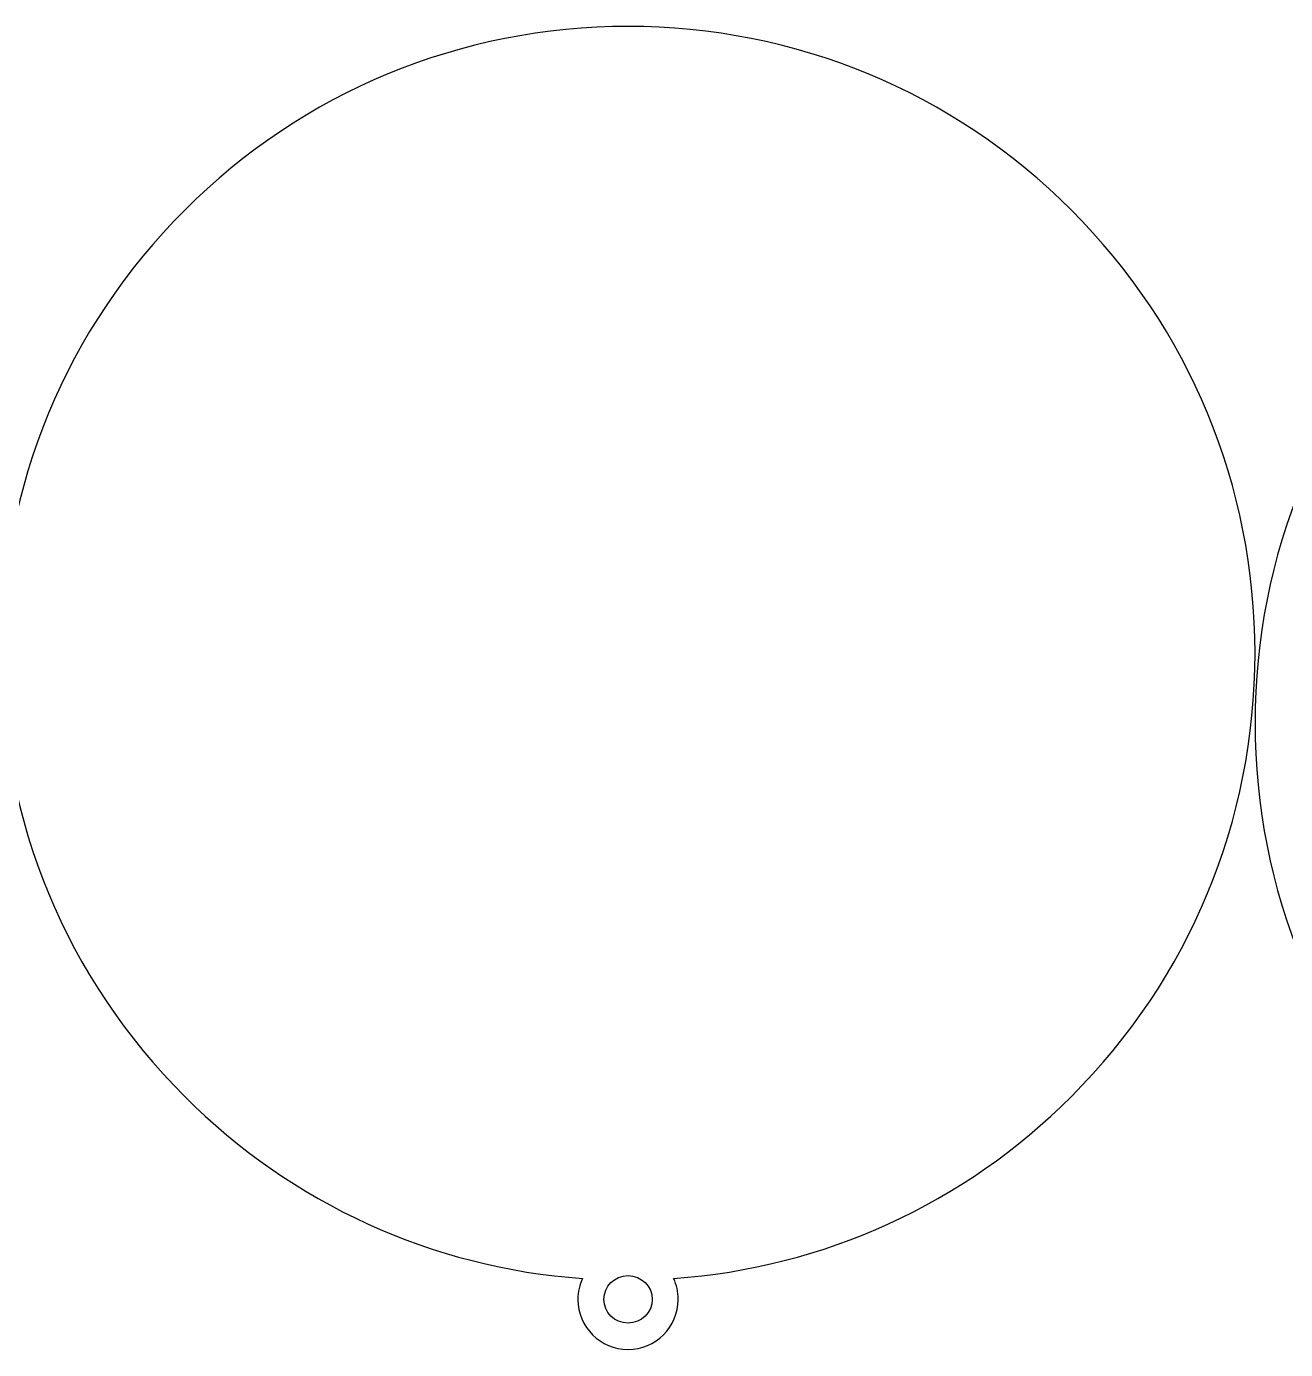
# Model space of a CAD drawing. Extents: x 0 to 2835, y 194 to 1700.
# Drawn here: x 724 to 1435, y 952 to 1700 of the extents above; entities that cross this region are included whole.
import ezdxf

# ---------------------------------------------------------------- set-up
doc = ezdxf.new("R2010")
doc.units = 0
doc.layers.add('H0105_Printing_Least_4', color=7, linetype='CONTINUOUS')

msp = doc.modelspace()

# ---------------------------------------------------------------- linework, layer by layer
at = {"layer": 'H0105_Printing_Least_4', "color": 1}
for points in [[(812.94108, 1095.410573)], [(1063.492073, 967.320576)]]:
    msp.add_lwpolyline(points, close=True, dxfattribs=at)
for points in [[(1063.492073, 1700.289557), (968.849076, 1700.289557), (879.868078, 1663.435558), (812.94108, 1596.51256)], [(1314.041067, 1596.51256), (1247.118069, 1663.435558), (1158.137071, 1700.289557), (1063.492073, 1700.289557)], [(812.94108, 1596.51256), (746.018081, 1529.584562), (709.161082, 1440.602564), (709.161082, 1345.958566)], [(1417.823065, 1345.958566), (1417.823065, 1440.602564), (1380.966065, 1529.584562), (1314.041067, 1596.51256)], [(1521.604262, 1557.267561), (1454.679264, 1490.344563), (1417.822265, 1401.362565), (1417.822265, 1306.719567)], [(709.161082, 1345.958566), (709.161082, 1251.316569), (746.018081, 1162.333571), (812.94108, 1095.410573)], [(1314.041067, 1095.410573), (1380.966065, 1162.333571), (1417.823065, 1251.316569), (1417.823065, 1345.958566)], [(1417.822265, 1306.719567), (1417.822265, 1212.07657), (1454.679264, 1123.093572), (1521.604262, 1056.166574)], [(812.94108, 1095.410573), (873.757078, 1034.596574), (952.787076, 998.616575), (1037.728074, 992.552575)], [(1089.257073, 992.552575), (1174.198071, 998.616575), (1253.227069, 1034.596574), (1314.041067, 1095.410573)], [(1037.728074, 992.552575), (1036.074074, 988.954575), (1035.146074, 984.954575), (1035.146074, 980.734575)], [(1049.819074, 980.734575), (1049.819074, 988.143575), (1055.940074, 994.149575), (1063.492073, 994.149575)], [(1063.492073, 994.149575), (1071.044073, 994.149575), (1077.165073, 988.143575), (1077.165073, 980.734575)], [(1091.838073, 980.734575), (1091.838073, 984.954575), (1090.910073, 988.954575), (1089.257073, 992.552575)], [(1035.146074, 980.734575), (1035.146074, 965.079576), (1047.837074, 952.388576), (1063.492073, 952.388576)], [(1063.492073, 967.320576), (1055.940074, 967.320576), (1049.819074, 973.326576), (1049.819074, 980.734575)], [(1077.165073, 980.734575), (1077.165073, 973.326576), (1071.044073, 967.320576), (1063.492073, 967.320576)], [(1063.492073, 952.388576), (1079.147073, 952.388576), (1091.838073, 965.079576), (1091.838073, 980.734575)]]:
    msp.add_open_spline(points, degree=3, dxfattribs=at)

doc.saveas('drawing.dxf')
